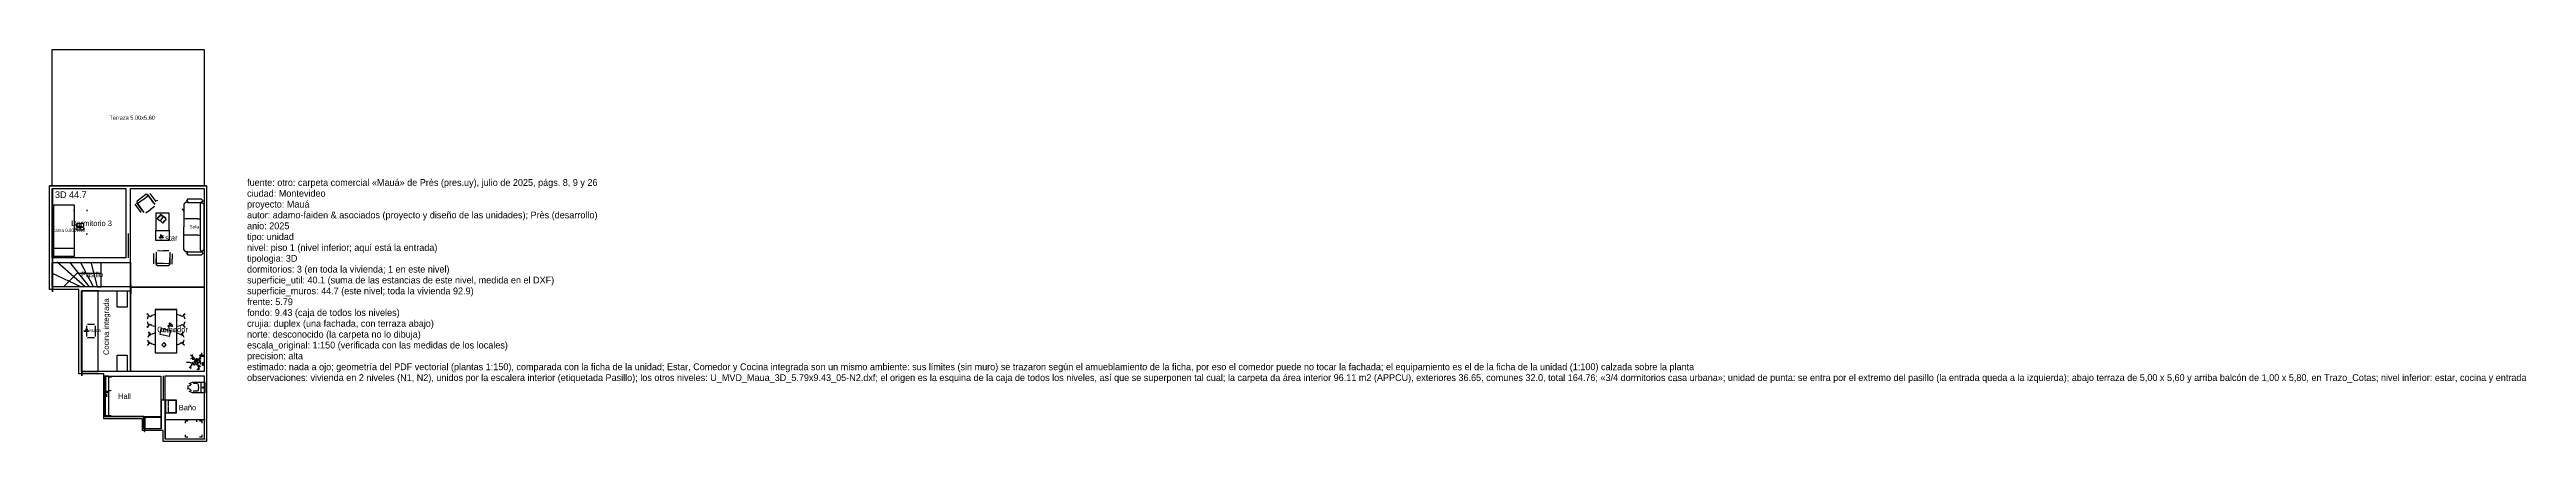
# Model space of a CAD drawing. Header units: metres. Extents: x 0 to 91.4, y 0 to 14.5.
import ezdxf

# ---------------------------------------------------------------- set-up
doc = ezdxf.new("R2010")
doc.units = ezdxf.units.M
for name, color, linetype in [('Trazo_Cotas', 9, 'Continuous'), ('Trazo_Datos', 7, 'Continuous'), ('Trazo_Entrada', 1, 'Continuous'), ('Trazo_Equipamiento', 8, 'Continuous'), ('Trazo_Estancias', 3, 'Continuous'), ('Trazo_Fachada', 30, 'Continuous'), ('Trazo_Medianeras', 8, 'Continuous'), ('Trazo_Puertas', 1, 'Continuous'), ('Trazo_Unidad', 7, 'Continuous'), ('Trazo_Ventanas', 5, 'Continuous')]:
    doc.layers.add(name, color=color, linetype=linetype)

msp = doc.modelspace()

# ---------------------------------------------------------------- linework, layer by layer
at = {"layer": 'Trazo_Cotas'}
msp.add_lwpolyline([(5.71, 14.46), (5.71, 9.43), (0.1, 9.43), (0.1, 14.46)], close=True, dxfattribs=at)
at = {"layer": 'Trazo_Entrada'}
msp.add_line((2.01, 2.41), (2.01, 0.92), dxfattribs=at)
at = {"layer": 'Trazo_Equipamiento', "color": 8}
for p, q in [((0.11, 9.32), (0.11, 6.78)), ((0.11, 8.76), (0.11, 9.32)), ((0.11, 6.62), (0.11, 5.72)), ((1.31, 5.71), (0.28, 6.61)), ((1.47, 5.71), (0.75, 6.61)), ((1.62, 5.71), (1.14, 6.61)), ((1.91, 6.53), (1.91, 6.61)), ((1.91, 5.71), (1.91, 6.61)), ((1.91, 6.37), (1.91, 6.45)), ((1.16, 5.71), (0.11, 6.2)), ((1.02, 6.21), (0.51, 5.71)), ((1.01, 6.21), (1.91, 6.21)), ((1.19, 2.86), (1.19, 5.56)), ((1.35, 6.21), (1.63, 6.21)), ((1.91, 6.2), (1.91, 6.28)), ((1.91, 6.03), (1.91, 6.12)), ((1.91, 5.87), (1.91, 5.95)), ((3, 5.71), (3, 5.56)), ((3, 5.56), (3, 5.45)), ((1.27, 4.08), (1.44, 4.08)), ((1.44, 4.06), (1.27, 4.06)), ((1.36, 4.27), (1.36, 4.08)), ((1.36, 4.06), (1.36, 3.87)), ((1.66, 4.31), (1.4, 4.31)), ((1.4, 3.83), (1.66, 3.83)), ((1.7, 3.87), (1.7, 4.27)), ((1.19, 2.86), (1.19, 2.58)), ((2.21, 2.39), (2.29, 2.39)), ((5.11, 2.07), (5.11, 1.99)), ((5.11, 1.99), (5.11, 1.92)), ((5.26, 2.17), (5.14, 2.12)), ((5.14, 1.86), (5.26, 1.81)), ((5.23, 2.13), (5.15, 2.04)), ((5.15, 1.95), (5.23, 1.86)), ((5.46, 2.14), (5.3, 2.14)), ((5.46, 1.85), (5.3, 1.85)), ((5.51, 1.99), (5.48, 2.13)), ((5.48, 1.86), (5.51, 1.99)), ((5.59, 2.17), (5.59, 1.81)), ((2.03, 0.92), (3.52, 0.92)), ((2.11, 1.65), (2.11, 1.75)), ((2.2, 0.96), (2.28, 0.96)), ((3.5, 0.37), (3.52, 0.92)), ((3.52, 0.92), (4.12, 0.92)), ((3.52, 0.9), (4.12, 0.9)), ((4.28, 0.81), (5.74, 0.81)), ((5.02, 0.76), (5.1, 0.76)), ((5.02, 0.68), (5.02, 0.76))]:
    msp.add_line(p, q, dxfattribs=at)
at = {"layer": 'Trazo_Equipamiento', "color": 9}
for p, q in [((3.7, 9.15), (3.92, 8.85)), ((3.15, 8.75), (3.37, 8.45)), ((3.22, 8.82), (3.48, 8.45)), ((3.44, 8.5), (3.22, 8.81)), ((3.55, 8.44), (3.71, 8.55)), ((3.62, 9.11), (3.89, 8.74)), ((3.85, 8.79), (3.63, 9.1)), ((3.88, 8.67), (3.71, 8.55)), ((3.98, 8.89), (3.91, 8.87)), ((4.09, 8.14), (4.21, 8.3)), ((4.96, 8.51), (4.91, 8.58)), ((5.02, 8.83), (4.96, 8.76)), ((4.96, 8.76), (4.96, 7.92)), ((5.11, 8.82), (5.02, 8.82)), ((5.11, 8.95), (5.05, 8.88)), ((5.05, 8.89), (5.11, 8.83)), ((5.11, 8.95), (5.6, 8.95)), ((5.11, 8.82), (5.6, 8.82)), ((5.62, 8.82), (5.56, 8.76)), ((5.56, 8.76), (5.56, 7.07)), ((5.67, 8.88), (5.6, 8.95)), ((5.6, 8.83), (5.67, 8.89)), ((5.69, 8.76), (5.62, 8.82)), ((5.69, 8.76), (5.69, 7.07)), ((1.13, 7.94), (1.13, 8.03)), ((1.13, 7.81), (1.13, 7.9)), ((5.47, 8.21), (4.96, 8.21)), ((4.96, 7.07), (4.96, 7.92)), ((5.47, 7.61), (4.96, 7.61)), ((5.47, 8.21), (5.56, 8.21)), ((5.47, 7.61), (5.56, 7.61)), ((0.16, 7.13), (0.91, 7.13)), ((3.85, 6.55), (3.85, 6.93)), ((3.94, 6.53), (3.95, 6.99)), ((3.94, 6.92), (3.94, 6.55)), ((3.99, 7.04), (4.2, 7.03)), ((4.4, 7.03), (4.2, 7.03)), ((4.44, 6.53), (4.45, 6.98)), ((4.44, 6.92), (4.44, 6.54)), ((4.53, 6.54), (4.54, 6.92)), ((4.96, 7.07), (5.02, 7)), ((5.11, 7), (5.02, 7)), ((5.11, 7), (5.05, 6.94)), ((5.05, 6.95), (5.11, 6.88)), ((5.11, 7), (5.61, 7)), ((5.11, 6.88), (5.61, 6.88)), ((5.56, 7.07), (5.61, 7)), ((5.67, 6.94), (5.61, 7)), ((5.61, 6.88), (5.67, 6.95)), ((5.63, 7), (5.69, 7.07)), ((3.65, 4.66), (3.59, 4.71)), ((3.6, 4.72), (3.65, 4.67)), ((3.65, 4.66), (3.6, 4.51)), ((3.9, 4.68), (3.77, 4.65)), ((3.9, 4.87), (4.7, 4.87)), ((4.83, 4.65), (4.7, 4.68)), ((4.99, 4.72), (4.94, 4.67)), ((4.94, 4.66), (5, 4.71)), ((5, 4.51), (4.95, 4.66)), ((3.59, 4.22), (3.65, 4.27)), ((3.6, 4.43), (3.65, 4.27)), ((3.65, 4.26), (3.6, 4.21)), ((3.62, 3.75), (3.67, 3.6)), ((3.69, 3.98), (3.63, 3.83)), ((3.64, 4.04), (3.69, 3.98)), ((3.7, 3.99), (3.65, 4.05)), ((3.67, 3.69), (3.69, 3.62)), ((3.72, 3.96), (3.69, 3.89)), ((3.77, 4.28), (3.9, 4.25)), ((3.9, 3.99), (3.81, 3.97)), ((4.7, 4.25), (4.83, 4.28)), ((4.78, 3.97), (4.7, 3.99)), ((4.91, 3.89), (4.88, 3.96)), ((4.9, 3.99), (4.94, 4.05)), ((4.95, 4.04), (4.9, 3.98)), ((4.97, 3.83), (4.9, 3.98)), ((4.9, 3.62), (4.92, 3.69)), ((4.93, 3.6), (4.97, 3.75)), ((5, 4.22), (4.94, 4.27)), ((4.94, 4.26), (4.99, 4.21)), ((4.95, 4.27), (5, 4.43)), ((3.67, 3.6), (3.61, 3.55)), ((3.62, 3.54), (3.67, 3.59)), ((3.79, 3.6), (3.9, 3.56)), ((4.7, 3.56), (4.81, 3.6)), ((4.98, 3.54), (4.92, 3.59)), ((4.93, 3.6), (4.98, 3.55))]:
    msp.add_line(p, q, dxfattribs=at)
at = {"layer": 'Trazo_Equipamiento', "color": 8}
for points in [[(0.11, 6.61), (0.11, 6.77), (0.11, 9.32)], [(0.11, 6.61), (0.11, 9.32)], [(1.8, 5.56), (1.19, 5.56), (1.19, 2.58), (1.8, 2.58)], [(2.87, 4.96), (2.5, 4.96), (2.5, 5.56), (2.87, 5.56)], [(2.87, 2.58), (2.5, 2.58), (2.5, 3.18), (2.87, 3.18)], [(2.18, 1.82), (2.03, 1.82), (2.03, 2.42), (2.18, 2.42)], [(2.07, 1.86), (2.03, 1.86), (2.03, 2.39), (2.07, 2.39)], [(5.68, 1.99), (5.66, 2.02), (5.63, 1.99), (5.66, 1.97)], [(2.07, 1.79), (2.03, 1.79), (2.03, 0.96), (2.07, 0.96)], [(3.5, 0.92), (3.52, 0.92), (3.5, 0.37)], [(3.52, 0.92), (3.5, 0.37), (3.52, 0.37)], [(4.28, 1.05), (4.69, 1.05), (4.69, 1.52), (4.28, 1.52)]]:
    msp.add_lwpolyline(points, close=True, dxfattribs=at)
at = {"layer": 'Trazo_Equipamiento', "color": 9}
for points in [[(0.16, 8.73), (0.91, 8.73), (0.91, 6.83), (0.16, 6.83)], [(0.91, 8.5), (0.91, 8.54)], [(1.36, 8.52), (1.4, 8.52)], [(4.42, 8.42), (3.92, 8.42), (3.92, 7.78), (4.42, 7.78)], [(1.27, 8), (1.25, 8.02), (1.25, 8.03), (1.24, 8.03), (1.22, 8.04), (1.17, 8.04), (1.13, 8.03), (1.02, 8.03), (1, 8.02), (0.98, 8), (0.98, 7.96), (1, 7.94), (1.02, 7.94), (1.04, 7.93), (1.13, 7.94), (1.17, 7.93), (1.19, 7.92), (1.22, 7.92), (1.24, 7.93), (1.27, 7.96)], [(1.27, 7.83), (1.25, 7.81), (1.25, 7.8), (1.24, 7.8), (1.22, 7.79), (1.19, 7.79), (1.17, 7.8), (1.02, 7.8), (1, 7.81), (0.98, 7.83), (0.98, 7.87), (1, 7.89), (1.02, 7.9), (1.17, 7.9), (1.19, 7.91), (1.22, 7.91), (1.24, 7.9), (1.25, 7.9), (1.25, 7.89), (1.27, 7.87)], [(1.38, 7.67), (1.38, 7.63)], [(4.42, 7.42), (3.92, 7.42), (3.92, 7.78), (4.42, 7.78)], [(4.07, 7.5), (4.1, 7.53), (4.07, 7.55), (4.05, 7.53)], [(4.19, 7.51), (4.19, 7.54), (4.18, 7.55), (4.18, 7.56), (4.15, 7.59), (4.14, 7.59), (4.11, 7.62), (4.1, 7.62), (4.09, 7.61), (4.09, 7.6), (4.11, 7.58), (4.11, 7.57), (4.16, 7.52), (4.17, 7.52), (4.17, 7.51)], [(3.9, 3.27), (4.7, 3.27), (4.7, 4.87), (3.9, 4.87)], [(4.08, 3.94), (4.12, 4.17), (4.46, 4.1), (4.41, 3.87)], [(4.4, 4.28), (4.36, 4.25), (4.4, 4.21), (4.43, 4.25)], [(4.54, 4.25), (4.54, 4.27), (4.53, 4.28), (4.53, 4.29), (4.51, 4.31), (4.49, 4.32), (4.46, 4.35), (4.45, 4.35), (4.43, 4.36), (4.41, 4.36), (4.41, 4.33), (4.47, 4.27), (4.49, 4.26), (4.5, 4.25), (4.51, 4.25), (4.52, 4.24), (4.53, 4.24)], [(4.23, 3.65), (4.14, 3.56), (4.23, 3.48), (4.31, 3.56)], [(5.26, 3.16), (5.26, 3.2), (5.28, 3.2), (5.28, 3.18)], [(5.45, 2.84), (5.55, 2.96), (5.42, 3.06), (5.32, 2.94)], [(5.33, 2.86), (5.35, 2.84), (5.35, 2.82), (5.33, 2.82)], [(5.56, 2.76), (5.55, 2.76), (5.54, 2.77), (5.51, 2.77), (5.51, 2.76), (5.52, 2.76), (5.53, 2.75), (5.55, 2.75)], [(5.64, 2.9), (5.65, 2.9), (5.66, 2.91), (5.68, 2.91), (5.68, 2.9), (5.67, 2.9), (5.66, 2.89), (5.65, 2.89)]]:
    msp.add_lwpolyline(points, close=True, dxfattribs=at)
for points in [[(3.23, 8.89), (3.22, 8.82), (3.28, 8.81)], [(3.23, 8.88), (3.39, 9), (3.55, 9.12)], [(3.61, 9.04), (3.45, 8.92), (3.28, 8.81)], [(3.61, 9.05), (3.62, 9.11), (3.55, 9.12)], [(3.99, 8.23), (4, 8.26), (4.01, 8.28), (4.05, 8.31), (4.08, 8.35), (4.09, 8.37), (4.11, 8.38)], [(3.99, 8.22), (4.01, 8.26), (4.08, 8.33), (4.09, 8.35), (4.11, 8.37)], [(4.11, 8.38), (4.13, 8.36), (4.16, 8.34), (4.18, 8.32), (4.21, 8.3)], [(4.11, 8.37), (4.15, 8.33), (4.18, 8.31), (4.2, 8.29)], [(4.3, 8.21), (4.28, 8.23), (4.25, 8.25), (4.23, 8.27), (4.2, 8.29)], [(4.31, 8.22), (4.29, 8.24), (4.26, 8.26), (4.24, 8.28), (4.21, 8.3)], [(3.99, 8.22), (4.03, 8.18), (4.09, 8.14)], [(4.18, 8.06), (4.16, 8.08), (4.13, 8.1), (4.09, 8.14)], [(4.18, 8.06), (4.22, 8.1), (4.24, 8.14), (4.29, 8.19), (4.3, 8.21)], [(4.19, 8.07), (4.21, 8.09), (4.23, 8.1), (4.25, 8.15), (4.29, 8.18), (4.31, 8.22)], [(3.99, 6.58), (3.94, 6.53), (3.99, 6.49)], [(3.99, 6.58), (4.19, 6.58), (4.39, 6.57)], [(4.39, 6.48), (4.19, 6.48), (3.99, 6.48)], [(4.39, 6.48), (4.44, 6.53), (4.39, 6.57)], [(3.68, 4.64), (3.71, 4.61), (3.77, 4.65)], [(4.92, 4.64), (4.89, 4.61), (4.82, 4.65)], [(3.77, 4.28), (3.71, 4.32), (3.68, 4.29)], [(3.81, 3.97), (3.75, 3.94), (3.72, 3.97)], [(4.78, 3.97), (4.85, 3.94), (4.87, 3.97)], [(4.82, 4.28), (4.89, 4.32), (4.92, 4.29)], [(3.7, 3.61), (3.73, 3.64), (3.79, 3.6)], [(4.9, 3.61), (4.86, 3.64), (4.81, 3.6)], [(5.29, 2.87), (5.23, 2.89), (5.21, 2.9), (5.18, 2.91), (5.06, 2.91)], [(5.44, 2.94), (5.35, 2.9), (5.31, 2.88), (5.27, 2.85), (5.21, 2.79), (5.15, 2.72)], [(5.2, 2.75), (5.19, 2.73), (5.19, 2.72), (5.21, 2.7), (5.23, 2.7), (5.23, 2.71), (5.22, 2.73), (5.2, 2.75)], [(5.44, 2.94), (5.32, 3.08), (5.26, 3.13), (5.2, 3.19)], [(5.32, 3.08), (5.29, 3.07), (5.26, 3.07), (5.2, 3.05)], [(5.29, 2.88), (5.29, 2.89), (5.28, 2.91), (5.27, 2.92), (5.26, 2.92), (5.27, 2.91), (5.27, 2.9), (5.29, 2.88)], [(5.33, 3.03), (5.32, 3.02), (5.28, 3.02), (5.27, 3.03), (5.27, 3.04), (5.3, 3.04), (5.33, 3.03)], [(5.4, 2.96), (5.36, 2.96), (5.34, 2.95), (5.34, 2.93), (5.37, 2.93), (5.4, 2.96)], [(5.42, 3), (5.42, 3.04), (5.43, 3.05), (5.44, 3.05), (5.44, 3.02), (5.42, 3)], [(5.44, 2.86), (5.44, 2.84), (5.42, 2.82), (5.42, 2.85), (5.44, 2.87)], [(5.44, 2.94), (5.49, 3.02), (5.58, 3.14), (5.62, 3.22), (5.62, 3.27)], [(5.44, 2.94), (5.51, 2.93), (5.55, 2.92), (5.59, 2.9), (5.63, 2.89), (5.72, 2.8)], [(5.44, 2.94), (5.45, 2.91), (5.47, 2.83), (5.47, 2.79), (5.48, 2.75), (5.5, 2.71), (5.54, 2.65)], [(5.58, 2.77), (5.52, 2.79), (5.47, 2.83)], [(5.53, 3.04), (5.55, 3.04), (5.56, 3.05), (5.59, 3.05), (5.59, 3.06), (5.58, 3.07), (5.57, 3.07), (5.56, 3.06), (5.54, 3.05), (5.53, 3.05)], [(5.53, 2.94), (5.56, 2.94), (5.57, 2.95), (5.57, 2.96), (5.58, 2.96), (5.57, 2.97), (5.55, 2.96), (5.53, 2.94)], [(5.56, 3.14), (5.55, 3.16), (5.55, 3.18), (5.56, 3.18), (5.57, 3.19), (5.58, 3.19), (5.58, 3.17), (5.57, 3.15), (5.56, 3.14)], [(5.59, 2.89), (5.58, 2.89), (5.56, 2.87), (5.56, 2.86), (5.57, 2.86), (5.59, 2.88), (5.59, 2.89)], [(5.68, 3.13), (5.6, 3.13), (5.57, 3.12)], [(5.62, 3.17), (5.63, 3.18), (5.67, 3.18), (5.68, 3.17), (5.68, 3.16), (5.67, 3.15), (5.66, 3.15), (5.65, 3.16), (5.62, 3.17)], [(5.66, 2.85), (5.67, 2.83), (5.67, 2.81), (5.66, 2.8), (5.64, 2.8), (5.64, 2.82), (5.65, 2.84), (5.66, 2.85)], [(5.48, 2.68), (5.48, 2.65), (5.47, 2.64), (5.46, 2.64), (5.46, 2.67), (5.47, 2.68), (5.48, 2.68)]]:
    msp.add_lwpolyline(points, dxfattribs=at)
at = {"layer": 'Trazo_Equipamiento', "color": 8}
for points in [[(0.11, 6.61), (0.11, 5.52), (0.11, 6.11)], [(1.52, 6.61), (1.76, 5.71), (1.91, 5.71)], [(0.11, 6.11), (0.11, 5.52), (0.11, 5.71)], [(1.19, 2.58), (1.19, 2.42), (1.19, 5.55)], [(1.99, 5.71), (1.91, 5.71), (1.91, 5.78)], [(3, 5.78), (3, 5.71), (2.91, 5.71)], [(2.03, 2.42), (2.18, 2.42), (2.18, 2.4), (2.07, 2.4), (2.07, 2.39), (2.03, 2.39), (2.03, 2.37)], [(2.03, 1.82), (2.18, 1.82), (2.18, 1.84), (2.07, 1.84), (2.07, 1.86), (2.03, 1.86), (2.03, 1.88)], [(2.2, 1.87), (2.27, 1.89), (2.28, 1.89)], [(5.26, 1.81), (5.74, 1.81), (5.74, 2.17), (5.26, 2.17)], [(2.03, 1.82), (2.18, 1.82), (2.18, 0.92), (2.03, 0.92)], [(2.03, 1.82), (2.18, 1.82), (2.18, 1.8), (2.07, 1.8), (2.07, 1.79), (2.03, 1.79), (2.03, 1.77)], [(2.03, 0.92), (2.18, 0.92), (2.18, 0.94), (2.07, 0.94), (2.07, 0.96), (2.03, 0.96), (2.03, 0.98)], [(2.19, 1.78), (2.16, 1.78), (2.07, 1.79)], [(2.11, 1.65), (2.11, 1.75)], [(3.52, 0.92), (3.52, 0.48), (4.12, 0.48)], [(5.74, 0.09), (4.28, 0.09), (4.28, 1.52), (4.12, 1.52), (4.12, 0.48)], [(4.38, 1.28), (4.38, 1.07), (4.67, 1.07), (4.67, 1.51), (4.38, 1.51), (4.38, 1.3)], [(5.1, 0.16), (5.02, 0.16), (5.02, 0.24)], [(5.41, 0.76), (5.44, 0.76), (5.44, 0.73), (5.41, 0.73)], [(5.54, 0.76), (5.62, 0.76), (5.62, 0.68)], [(5.62, 0.24), (5.62, 0.16), (5.54, 0.16)]]:
    msp.add_lwpolyline(points, dxfattribs=at)
at = {"layer": 'Trazo_Estancias', "color": 5}
msp.add_lwpolyline([(2.82, 9.33), (2.82, 6.77), (0.1, 6.77), (0.1, 9.33)], close=True, dxfattribs=at)
at = {"layer": 'Trazo_Estancias', "color": 2}
msp.add_lwpolyline([(5.71, 9.33), (5.71, 5.69), (2.99, 5.69), (2.99, 9.33)], close=True, dxfattribs=at)
at = {"layer": 'Trazo_Estancias', "color": 8}
for points in [[(2.99, 6.6), (2.99, 5.71), (0.1, 5.71), (0.1, 6.6)], [(4.11, 2.41), (4.11, 0.46), (3.48, 0.46), (3.48, 0.92), (2.01, 0.92), (2.01, 2.41)]]:
    msp.add_lwpolyline(points, close=True, dxfattribs=at)
at = {"layer": 'Trazo_Estancias', "color": 30}
msp.add_lwpolyline([(2.99, 5.56), (2.99, 2.58), (1.18, 2.58), (1.18, 5.56)], close=True, dxfattribs=at)
at = {"layer": 'Trazo_Estancias', "color": 40}
msp.add_lwpolyline([(5.71, 5.69), (5.71, 2.58), (2.99, 2.58), (2.99, 5.69)], close=True, dxfattribs=at)
at = {"layer": 'Trazo_Estancias', "color": 4}
msp.add_lwpolyline([(5.71, 2.42), (5.71, 0.09), (4.27, 0.09), (4.27, 2.42)], close=True, dxfattribs=at)
at = {"layer": 'Trazo_Fachada'}
msp.add_line((5.79, 9.43), (0, 9.43), dxfattribs=at)
at = {"layer": 'Trazo_Medianeras'}
msp.add_line((5.79, 9.43), (5.79, 0), dxfattribs=at)
at = {"layer": 'Trazo_Puertas'}
for p, q in [((2.9, 7.67), (2.9, 6.77)), ((4.19, 2.42), (4.19, 1.52))]:
    msp.add_line(p, q, dxfattribs=at)
at = {"layer": 'Trazo_Unidad'}
msp.add_lwpolyline([(5.79, 9.43), (5.79, 0), (4.19, 0), (4.19, 0.41), (3.43, 0.41), (3.43, 0.84), (2.01, 0.84), (2.01, 2.5), (1.08, 2.5), (1.08, 5.61), (0, 5.61), (0, 9.43)], close=True, dxfattribs=at)
at = {"layer": 'Trazo_Ventanas'}
for p, q in [((2.82, 9.43), (0.1, 9.43)), ((5.71, 9.43), (2.99, 9.43))]:
    msp.add_line(p, q, dxfattribs=at)

# ---------------------------------------------------------------- texts
at = {"layer": 'Trazo_Cotas'}
msp.add_text('Terraza 5.00x5.60', height=0.15, dxfattribs=at).set_placement((2.21, 11.87))
at = {"layer": 'Trazo_Datos'}
for s, p in [('fuente: otro: carpeta comercial «Mauá» de Près (pres.uy), julio de 2025, págs. 8, 9 y 26', (7.29, 9.43)), ('ciudad: Montevideo', (7.29, 9.03)), ('autor: adamo-faiden & asociados (proyecto y diseño de las unidades); Près (desarrollo)', (7.29, 8.23)), ('proyecto: Mauá', (7.29, 8.63)), ('tipo: unidad', (7.29, 7.43)), ('anio: 2025', (7.29, 7.83)), ('tipologia: 3D', (7.29, 6.63)), ('dormitorios: 3 (en toda la vivienda; 1 en este nivel)', (7.29, 6.23)), ('nivel: piso 1 (nivel inferior; aquí está la entrada)', (7.29, 7.03)), ('superficie_util: 40.1 (suma de las estancias de este nivel, medida en el DXF)', (7.29, 5.83)), ('superficie_muros: 44.7 (este nivel; toda la vivienda 92.9)', (7.29, 5.43)), ('frente: 5.79', (7.29, 5.03)), ('fondo: 9.43 (caja de todos los niveles)', (7.29, 4.63)), ('crujia: duplex (una fachada, con terraza abajo)', (7.29, 4.23)), ('escala_original: 1:150 (verificada con las medidas de los locales)', (7.29, 3.43)), ('norte: desconocido (la carpeta no lo dibuja)', (7.29, 3.83)), ('estimado: nada a ojo; geometría del PDF vectorial (plantas 1:150), comparada con la ficha de la unidad; Estar, Comedor y Cocina integrada son un mismo ambiente: sus límites (sin muro) se trazaron según el amueblamiento de la ficha, por eso el comedor puede no tocar la fachada; el equipamiento es el de la ficha de la unidad (1:100) calzada sobre la planta', (7.29, 2.63)), ('precision: alta', (7.29, 3.03)), ('observaciones: vivienda en 2 niveles (N1, N2), unidos por la escalera interior (etiquetada Pasillo); los otros niveles: U_MVD_Maua_3D_5.79x9.43_05-N2.dxf; el origen es la esquina de la caja de todos los niveles, así que se superponen tal cual; la carpeta da área interior 96.11 m2 (APPCU), exteriores 36.65, comunes 32.0, total 164.76; «3/4 dormitorios casa urbana»; unidad de punta: se entra por el extremo del pasillo (la entrada queda a la izquierda); abajo terraza de 5,00 x 5,60 y arriba balcón de 1,00 x 5,80, en Trazo_Cotas; nivel inferior: estar, cocina y entrada', (7.29, 2.23))]:
    msp.add_text(s, height=0.25, dxfattribs=at).set_placement(p)
at = {"layer": 'Trazo_Equipamiento', "color": 8}
for s, p in [('Cama 0.80x1.90', (0.09, 7.73)), ('Sofa', (5.17, 7.86)), ('Mesada', (1.3, 4.04)), ('Mesa 4', (4.1, 4.02))]:
    msp.add_text(s, height=0.12, dxfattribs=at).set_placement(p)
at = {"layer": 'Trazo_Estancias', "color": 5}
msp.add_text('Dormitorio 3', height=0.2, dxfattribs=at).set_placement((0.8, 7.95))
at = {"layer": 'Trazo_Estancias', "color": 2}
msp.add_text('Estar', height=0.2, dxfattribs=at).set_placement((4.08, 7.41))
at = {"layer": 'Trazo_Estancias', "color": 8}
for s, p in [('Pasillo', (1.16, 6.06)), ('Hall', (2.53, 1.57))]:
    msp.add_text(s, height=0.2, dxfattribs=at).set_placement(p)
at = {"layer": 'Trazo_Estancias', "color": 30}
msp.add_text('Cocina integrada', height=0.2, rotation=90, dxfattribs=at).set_placement((2.19, 3.19))
at = {"layer": 'Trazo_Estancias', "color": 40}
msp.add_text('Comedor', height=0.2, dxfattribs=at).set_placement((3.97, 4.03))
at = {"layer": 'Trazo_Estancias', "color": 4}
msp.add_text('Baño', height=0.2, dxfattribs=at).set_placement((4.77, 1.15))
at = {"layer": 'Trazo_Unidad'}
msp.add_text('3D 44.7', height=0.25, dxfattribs=at).set_placement((0.2, 8.98))

doc.saveas('drawing.dxf')
